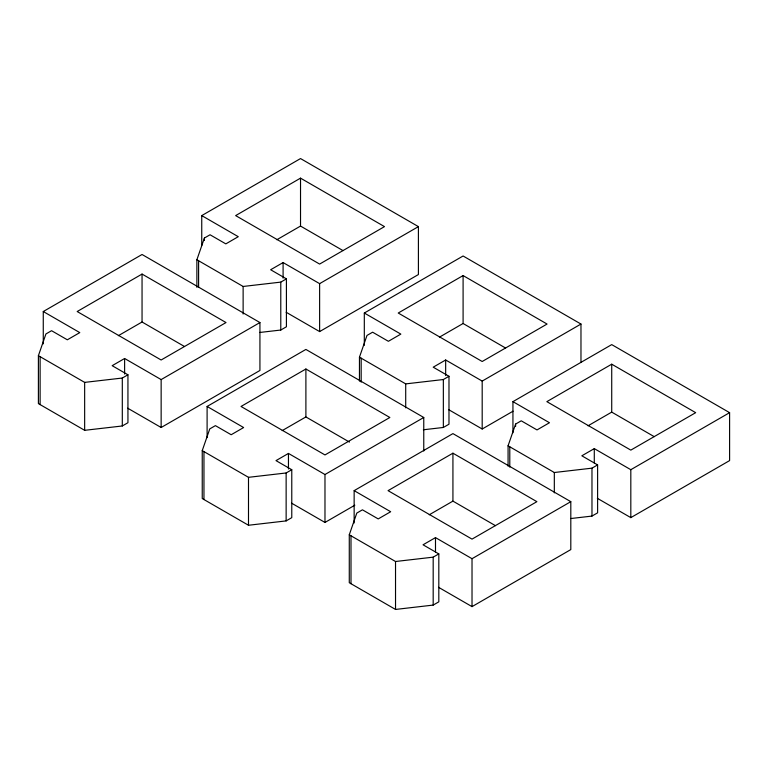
<?xml version="1.0" encoding="UTF-8"?>
<svg xmlns="http://www.w3.org/2000/svg" width="768" height="768" viewBox="0 0 768 768"><rect width="100%" height="100%" fill="white"/><g stroke="black" fill="none" stroke-linecap="round" stroke-linejoin="round"><path stroke-width="1.15" d="M43.267 343.882L43.267 311.53L142.051 254.496L259.93 322.55L259.93 370.474L161.146 427.507L127.661 408.182M124.618 374.074L124.618 358.493L161.146 379.584L259.93 322.55M161.146 427.507L161.146 379.584M201.744 245.549L201.744 215.597L300.528 158.563L418.406 226.618L418.406 274.55L319.622 331.584L286.138 312.25M207.101 437.616L207.101 406.464L305.885 349.43L423.763 417.485L423.763 451.027M283.094 278.141L283.094 262.57L319.622 283.651L418.406 226.618M288.451 469.008L288.461 453.427L324.979 474.518L423.763 417.485M319.622 331.584L319.622 283.651M291.494 503.117L324.979 522.442L324.979 474.518M354.144 522.998L354.144 490.646L452.928 433.613L570.806 501.667L570.806 549.59L472.022 606.624L438.538 587.299M364.31 345.379L364.31 313.027L463.094 255.994L580.973 324.048L580.973 362.39M435.494 551.99L435.494 537.61L472.022 558.701L570.806 501.667M445.661 375.571L445.661 359.99L482.189 381.082L580.973 324.048M472.022 606.624L472.022 558.701M448.704 409.68L482.189 429.005L482.189 381.082M512.938 432.797L512.938 401.645L611.722 344.611L729.6 412.666L729.6 460.598L630.816 517.632L597.331 498.298M594.288 462.989L594.288 448.618L630.816 469.699L729.6 412.666M630.816 517.632L630.816 469.699M124.618 358.493L112.166 365.683L127.939 374.784L127.939 422.717L122.304 425.971L84.653 430.32L38.4 403.613L38.4 355.69L45.926 333.955L51.562 330.701L67.334 339.802L79.786 332.611L43.267 311.53M196.877 287.318L196.877 259.757L204.413 238.022L210.048 234.768L225.821 243.878L238.272 236.688L201.744 215.597M288.461 453.427L276 460.618L291.773 469.718L291.773 517.651L286.138 520.906L248.496 525.254L202.243 498.547L202.243 450.624L209.77 428.89L215.405 425.635L231.178 434.736L243.629 427.546L207.101 406.464M359.453 381.149L359.453 357.187L366.979 335.453L372.614 332.198L388.387 341.299L400.838 334.109L364.31 313.027M435.494 537.61L423.043 544.8L438.816 553.901L438.816 601.834L433.181 605.088L395.53 609.437L349.277 582.73L349.277 534.806L356.803 513.072L362.448 509.818L378.221 518.918L390.672 511.728L354.144 490.646M508.07 466.176L508.07 445.805L515.606 424.07L521.242 420.816L537.014 429.926L549.466 422.736L512.938 401.645M300.528 178.147L235.651 215.597L319.622 264.077L384.49 226.618L300.528 178.147L300.528 226.07L343.027 250.608M142.051 274.07L77.174 311.53L161.136 360L226.013 322.55L142.051 274.07L142.051 322.003L184.55 346.541M276.845 239.741L300.528 226.07M118.368 335.674L142.051 322.003M283.094 262.57L270.643 269.75L286.416 278.861L286.416 326.784L280.781 330.038L259.603 332.486M196.877 259.757L243.13 286.464L280.781 282.115L286.416 278.861M38.4 355.69L84.653 382.387L122.304 378.038L127.939 374.784M463.094 275.568L398.227 313.027L482.189 361.498L547.066 324.048L463.094 275.568L463.094 323.501L505.594 348.038M305.894 369.005L241.018 406.464L324.979 454.934L389.856 417.485L305.894 369.005L305.894 416.938L349.43 442.07M439.411 337.171L463.094 323.501M282.202 430.608L305.894 416.938M445.661 359.99L433.21 367.181L448.982 376.282L448.982 424.214L443.347 427.469L423.35 429.773M359.453 357.187L405.706 383.885L443.347 379.536L448.982 376.282M202.243 450.624L248.496 477.322L286.138 472.973L291.773 469.718M482.189 429.005L513.062 411.187M324.979 522.442L354.826 505.21M452.928 453.187L388.051 490.646L472.022 539.117L536.89 501.667L452.928 453.187L452.928 501.12L495.427 525.658M611.722 364.195L546.854 401.645L630.816 450.125L695.683 412.666L611.722 364.195L611.722 412.118L654.221 436.656M429.245 514.79L452.928 501.12M588.038 425.798L611.722 412.118M594.288 448.618L581.837 455.798L597.61 464.909L597.61 512.832L591.974 516.086L570.797 518.534M349.277 534.806L395.53 561.504L433.181 557.155L438.816 553.901M508.07 445.805L554.323 472.512L591.974 468.163L597.61 464.909M591.974 468.163L591.974 516.086M554.323 472.512L554.323 492.883M515.606 424.07L515.606 426.47M509.789 446.794L509.789 467.165M443.347 379.536L443.347 427.469M433.181 557.155L433.181 605.088M405.706 383.885L405.706 407.846M395.53 561.504L395.53 609.437M361.171 358.176L361.171 382.138M350.995 535.795L350.995 583.728M286.138 472.973L286.138 520.906M280.781 282.115L280.781 330.038M248.496 477.322L248.496 525.254M243.13 286.464L243.13 314.016M204.413 238.022L204.413 240.422M203.962 451.613L203.962 499.536M198.595 260.746L198.595 287.107M122.304 378.038L122.304 425.971M84.653 382.387L84.653 430.32M40.118 356.678L40.118 404.602"/></g></svg>
